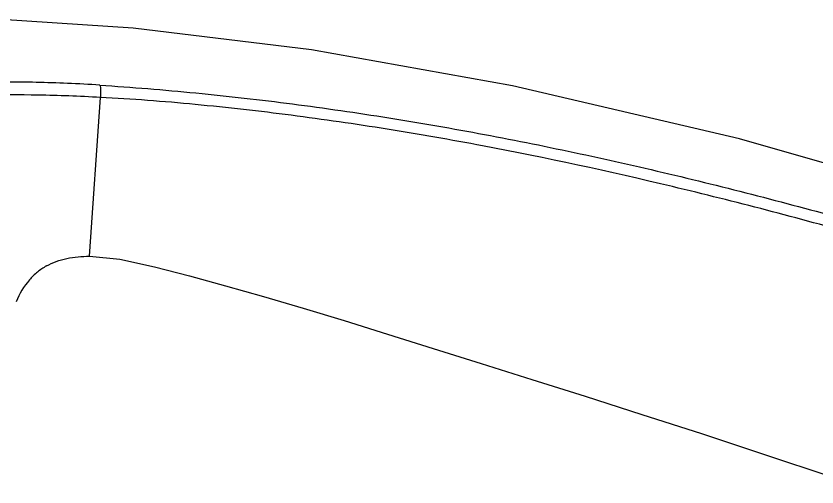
# Model space of a CAD drawing. Header units: millimetres. Extents: x 13335 to 13929, y 3069 to 3489.
# Drawn here: x 13705.8 to 13771.4, y 3351.5 to 3390.1 of the extents above; entities that cross this region are included whole.
import ezdxf

# ---------------------------------------------------------------- set-up
doc = ezdxf.new("R2010")
doc.units = ezdxf.units.MM
doc.header["$LTSCALE"] = 0.25
doc.layers.add('DWG', color=7, linetype='Continuous')

# ---------------------------------------------------------------- blocks, each defined once
blk = doc.blocks.new('A$C2FF57663')
at = {"layer": 'DWG'}
blk.add_line((280.872, 250.308), (281.765, 263.33), dxfattribs=at)
for points in [[(405.888, 236.147), (379.143, 245.963), (355.174, 253.906), (334.09, 259.941), (315.496, 264.286), (299.041, 267.22), (284.459, 269.001), (271.564, 269.861), (260.152, 270.001), (249.999, 269.596), (240.919, 268.78), (232.749, 267.664), (225.356, 266.327), (218.629, 264.827), (212.48, 263.192), (206.84, 261.422), (201.659, 259.519), (196.894, 257.493), (192.486, 255.343), (188.769, 253.296)], [(280.872, 250.308), (283.359, 250.063), (286.194, 249.448), (289.054, 248.696), (292.012, 247.895), (295.119, 247.019), (298.357, 246.065), (301.739, 245.035), (305.281, 243.935), (309.01, 242.766), (312.941, 241.529), (317.094, 240.22), (321.468, 238.834), (326.09, 237.356), (330.972, 235.775), (336.131, 234.079), (341.566, 232.257)]]:
    blk.add_lwpolyline(points, dxfattribs=at)
for points, knots in [([(281.731, 264.333), (280.847, 264.389), (279.108, 264.488), (276.549, 264.57), (274.098, 264.593), (272.503, 264.574), (271.727, 264.554)], [0, 0, 0, 0, 1238.433605, 2435.354458, 3580.374914, 4665.92247, 4665.92247, 4665.92247, 4665.92247]), ([(281.731, 264.333), (281.748, 264.271), (281.771, 264.124), (281.795, 263.789), (281.783, 263.517), (281.765, 263.33)], [0, 0, 0, 0, 721.415967, 1650.890024, 3744.16351, 3744.16351, 3744.16351, 3744.16351]), ([(281.731, 264.333), (284.355, 264.169), (289.619, 263.73), (297.505, 262.836), (305.385, 261.691), (313.233, 260.325), (321.041, 258.749), (328.808, 256.979), (336.536, 255.046), (346.785, 252.257), (359.495, 248.413), (374.602, 243.347), (389.587, 237.935), (399.515, 234.159), (404.469, 232.247)], [0, 0, 0, 0, 848.200773, 1703.342439, 2559.695482, 3416.185662, 4272.634509, 5129.088108, 5985.556066, 6842.040268, 8554.998228, 10268.010365, 11981.036134, 13694.054475, 13694.054475, 13694.054475, 13694.054475]), ([(281.765, 263.33), (280.902, 263.375), (279.208, 263.455), (275.968, 263.537), (273.589, 263.545), (272.044, 263.528)], [0, 0, 0, 0, 985.259228, 1934.050138, 3697.496321, 3697.496321, 3697.496321, 3697.496321]), ([(404.14, 231.403), (399.192, 233.307), (389.277, 237.066), (374.314, 242.455), (359.231, 247.498), (346.544, 251.33), (336.316, 254.115), (326.038, 256.689), (315.682, 258.939), (305.253, 260.762), (297.41, 261.902), (290.862, 262.644), (285.646, 263.098), (283.052, 263.263), (281.765, 263.33)], [0, 0, 0, 0, 1769.002813, 3537.654234, 5306.217153, 7074.605785, 7958.666097, 8842.629753, 10609.925063, 11492.796565, 12374.522114, 13254.049076, 13691.066277, 14121.175157, 14121.175157, 14121.175157, 14121.175157]), ([(277.348, 249.517), (277.864, 249.81), (279.03, 250.225), (280.251, 250.313), (280.872, 250.308)], [0, 0, 0, 0, 1307.306961, 2676.083948, 2676.083948, 2676.083948, 2676.083948]), ([(277.348, 249.517), (277.092, 249.372), (276.592, 249.029), (275.66, 248.115), (275.14, 247.228), (274.86, 246.588)], [0, 0, 0, 0, 841.634717, 1723.560734, 3721.247019, 3721.247019, 3721.247019, 3721.247019])]:
    blk.add_open_spline(points, degree=3, knots=knots, dxfattribs=at)

msp = doc.modelspace()

# ---------------------------------------------------------------- block references
at = {"layer": 'DWG'}
msp.add_blockref('A$C2FF57663', (13430.92517, 3120.10552), dxfattribs=at)

doc.saveas('drawing.dxf')
